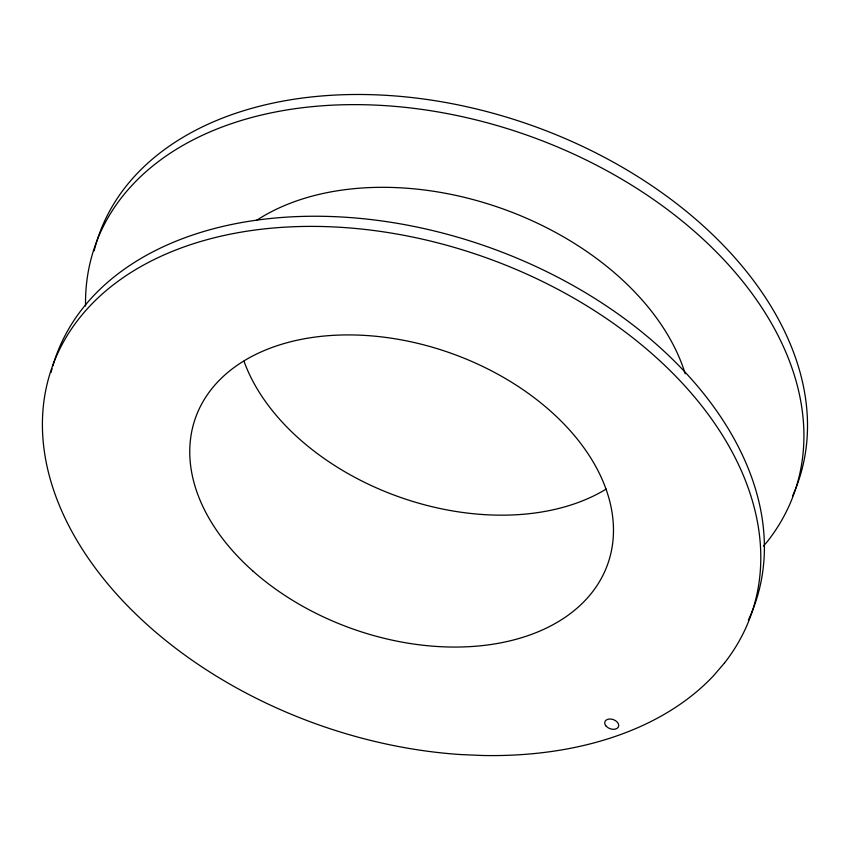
<?xml version="1.0" encoding="UTF-8"?>
<svg xmlns="http://www.w3.org/2000/svg" width="850" height="850" viewBox="0 0 850 850"><rect width="100%" height="100%" fill="white"/><g stroke="black" fill="none" stroke-linecap="round" stroke-linejoin="round"><path stroke-width="1.27" d="M763.417 546.125L767.656 541.174A370.791 248.104 19.5 0 0 523.143 133.822A370.791 248.104 19.5 0 0 85.552 306.064M606.178 489.079A218.705 146.349 19.5 0 1 399.755 497.144A218.705 146.349 19.5 0 1 243.992 361.207M94.148 250.782A370.791 248.104 19.5 0 1 529.656 124.695A370.791 248.104 19.5 0 1 792.593 495.89M256.466 220.416A254.915 170.574 19.5 0 1 502.807 208.856A254.915 170.574 19.5 0 1 685.217 373.788M52.742 366.191A370.791 248.104 19.5 0 1 493 248.763A370.791 248.104 19.5 0 1 748.372 620.032M51.032 372.534A370.791 248.104 19.5 0 1 52.031 368.719M724.54 662.926L713.915 675.336A370.791 248.104 19.5 0 1 483.161 755.512L460.817 754.566A370.791 248.104 19.5 0 1 42.702 414.12A370.791 248.104 19.5 0 1 489.409 258.91A370.791 248.104 19.5 0 1 724.54 662.926M606.167 726.187A7.246 4.845 19.5 0 0 618.216 727.26A7.246 4.845 19.5 0 0 610.789 719.026A7.246 4.845 19.5 0 0 606.167 726.187M252.875 571.03A218.705 146.349 19.5 0 0 606.645 567.003A218.705 146.349 19.5 0 0 345.302 334.932A218.705 146.349 19.5 0 0 252.875 571.03"/></g></svg>
